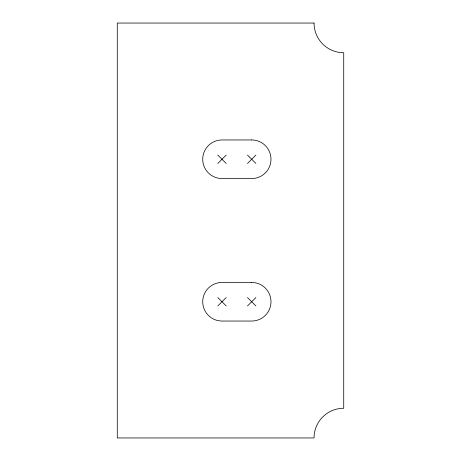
<?xml version="1.0" encoding="UTF-8"?>
<svg xmlns="http://www.w3.org/2000/svg" width="461" height="461" viewBox="0 0 461 461"><rect width="100%" height="100%" fill="white"/><g stroke="black" fill="none" stroke-linecap="round" stroke-linejoin="round"><path stroke-width="0.69" d="M217.811 163.453L226.207 155.052M247.499 163.453L255.895 155.052M217.811 305.948L226.207 297.547M247.499 305.948L255.895 297.547M247.499 155.052L255.895 163.453M217.811 155.052L226.207 163.453M247.499 297.547L255.895 305.948M217.811 297.547L226.207 305.948M314.039 23.05L117.273 23.05L117.273 437.95L314.039 437.95A29.688 29.688 0 0 1 343.727 408.262L343.727 52.738A29.688 29.688 0 0 1 314.039 23.05M251.694 139.954L222.012 139.954A19.299 19.299 0 0 0 202.713 159.252A19.299 19.299 0 0 0 222.012 178.551L251.694 178.551A19.299 19.299 0 0 0 270.993 159.252A19.299 19.299 0 0 0 251.694 139.954M251.694 282.449L222.012 282.449A19.299 19.299 0 0 0 202.713 301.748A19.299 19.299 0 0 0 222.012 321.046L251.694 321.046A19.299 19.299 0 0 0 270.993 301.748A19.299 19.299 0 0 0 251.694 282.449"/></g></svg>
